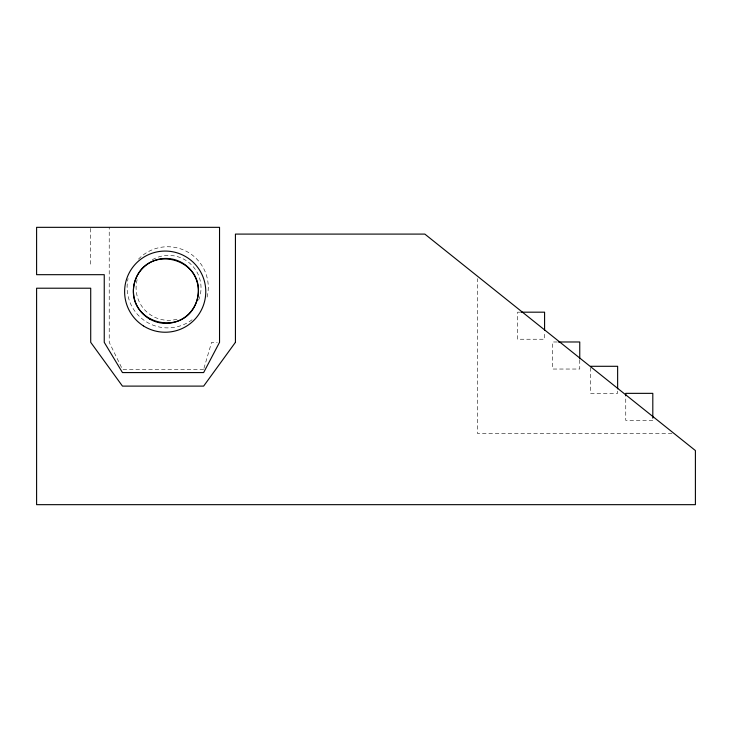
<?xml version="1.0" encoding="UTF-8"?>
<svg xmlns="http://www.w3.org/2000/svg" width="732" height="732" viewBox="0 0 732 732"><rect width="100%" height="100%" fill="white"/><g stroke="black" fill="none" stroke-linecap="round" stroke-linejoin="round"><path stroke-width="0.55" stroke-dasharray="3.66 2.75" d="M203.954 368.297L211.585 342.329L217.258 342.329M519.784 312.18L517.524 312.18L517.524 339.236L544.581 339.236L544.581 332.474M557.208 341.981L552.697 341.981L552.697 369.038L579.753 369.038L579.753 360.025M203.633 369.385L122.464 369.385L109.224 342.329L109.224 227.332M652.807 420.406L625.75 420.406L625.75 394.484M671.985 433.646L477.648 433.646L477.648 278.636M617.634 391.098L617.634 393.349L590.578 393.349L590.578 366.293M90.713 228.448L90.713 265.213M152.329 259.732A32.464 32.464 0 0 1 198.555 300.276M176.961 319.216A32.464 32.464 0 0 1 137.195 279.45M138.476 259.146A40.589 40.589 0 0 1 206.808 298.134M192.113 319.728A40.589 40.589 0 0 1 128.063 278.553"/><path stroke-width="1.1" d="M520.909 312.18L544.581 312.18L544.581 330.224M558.333 341.981L579.753 341.981L579.753 358.89M590.578 366.293L617.634 366.293L617.634 388.848M652.807 418.155L652.807 393.349L625.75 393.349L625.75 395.609M134.542 282.506C124.047 323.599 185.8 340.151 197.265 299.315C207.751 258.222 145.997 241.679 134.542 282.506M219.536 342.329L203.633 372.579L122.464 372.579L104.246 342.329L104.246 274.683L36.6 274.683L36.6 227.332L219.536 227.332L219.536 342.329M235.43 342.329L203.633 386.112L122.464 386.112L90.713 342.329L90.713 288.216L36.6 288.216L36.6 504.668L695.4 504.668L695.4 450.555L424.835 234.094L235.43 234.094L235.43 342.329M143.371 325.868A40.589 40.589 0 0 0 205.738 293.44A40.589 40.589 0 0 0 146.464 255.642A40.589 40.589 0 0 0 143.371 325.868M149.667 319.033A32.464 32.464 0 0 0 198.363 290.915A32.464 32.464 0 0 0 149.667 262.797A32.464 32.464 0 0 0 149.667 319.033"/></g></svg>
